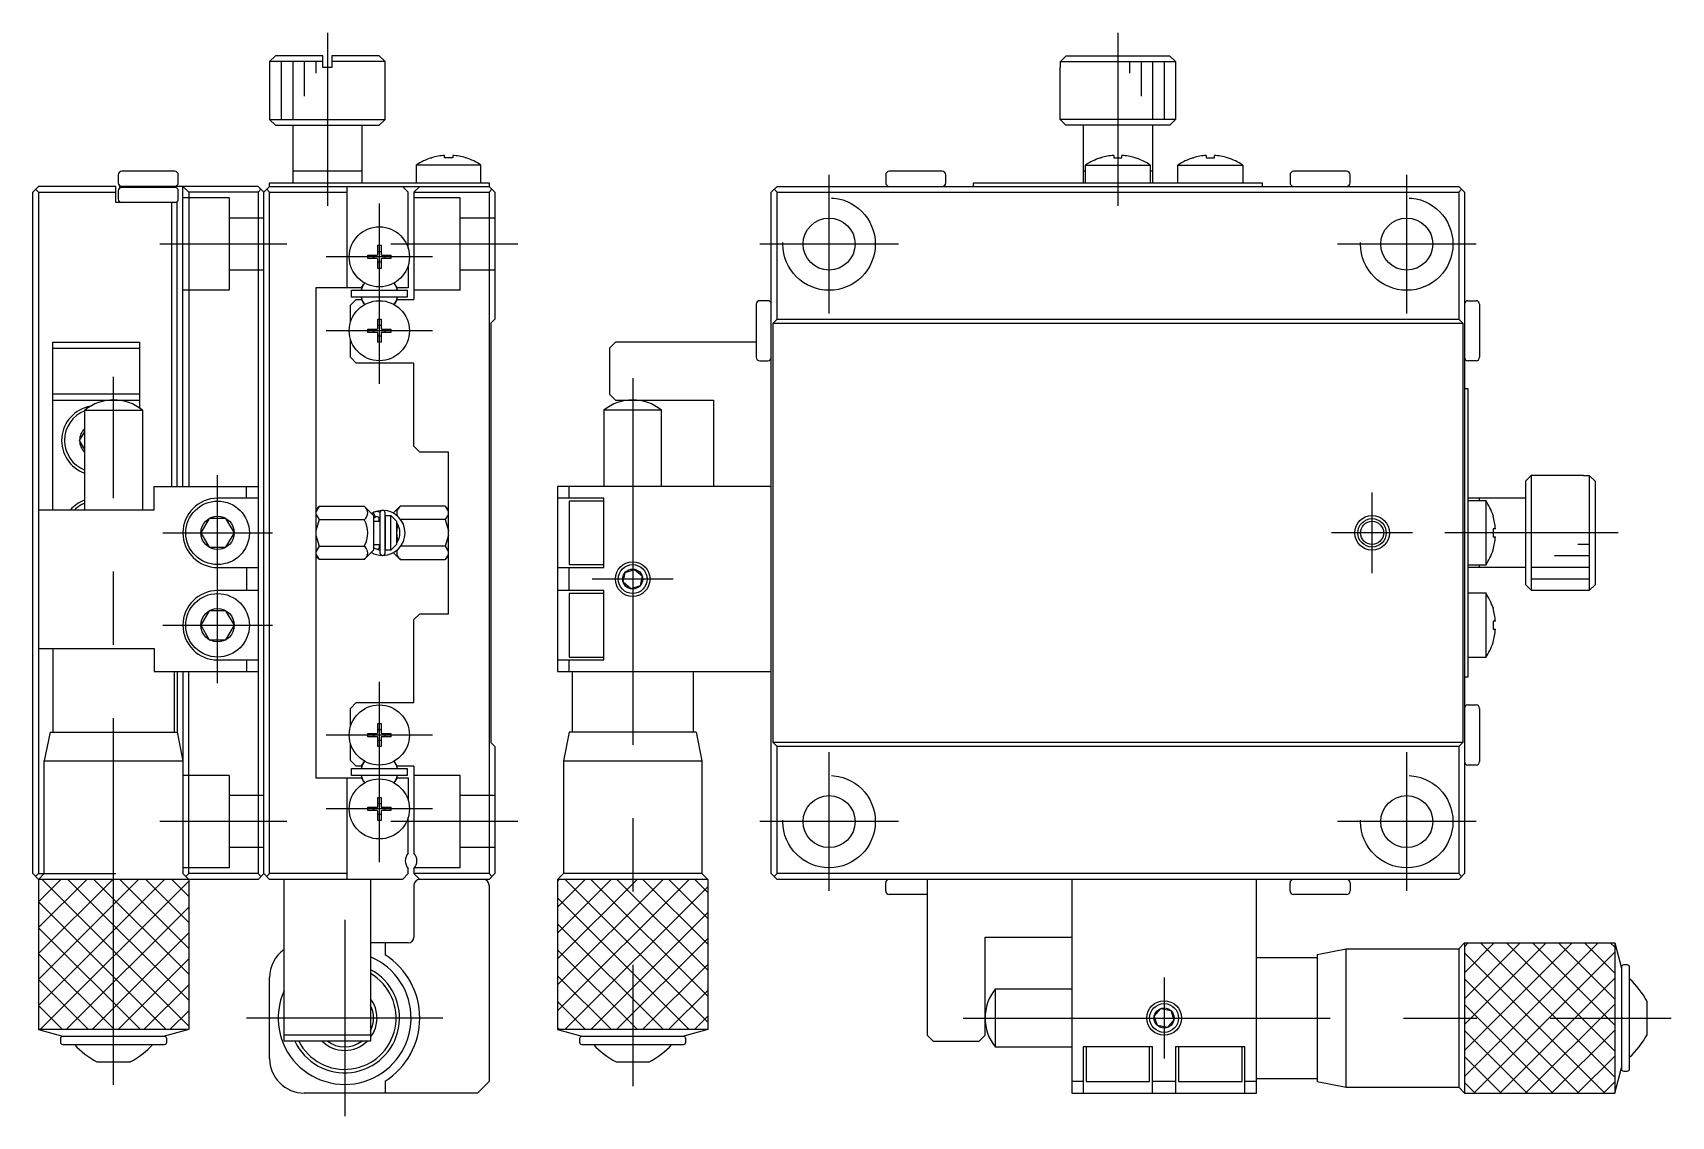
# Model space of a CAD drawing. Extents: x 1 to 306, y 0 to 204.
# Drawn here: x 164.5 to 306.4, y 62.5 to 156.3 of the extents above; entities that cross this region are included whole.
import ezdxf

# ---------------------------------------------------------------- set-up
doc = ezdxf.new("R2010")
doc.units = 0
doc.linetypes.add('CENTER', pattern=[50.8, 31.75, -6.35, 6.35, -6.35])
doc.linetypes.add('DASHED', pattern=[19.05, 12.7, -6.35])
doc.layers.get('0').update_dxf_attribs({"linetype": 'CONTINUOUS'})
doc.layers.add('CENTER', color=1, linetype='CENTER')

msp = doc.modelspace()

# ---------------------------------------------------------------- linework, layer by layer
at = {"color": 7, "linetype": 'CONTINUOUS'}
for p, q in [((185.54, 154.35), (185.04, 153.85)), ((189.64, 153.85), (185.04, 153.85)), ((185.04, 153.85), (185.04, 148.85)), ((189.64, 154.35), (185.54, 154.35)), ((189.64, 153.35), (189.64, 154.35)), ((190.44, 153.35), (189.64, 153.35)), ((194.54, 154.35), (190.44, 154.35)), ((190.44, 154.35), (190.44, 153.35)), ((195.04, 153.85), (190.44, 153.85)), ((195.04, 153.85), (194.54, 154.35)), ((195.04, 148.85), (195.04, 153.85)), ((253.47, 148.85), (253.47, 153.35)), ((253.47, 153.35), (253.49, 153.35)), ((253.49, 153.85), (253.99, 154.35)), ((253.49, 153.85), (263.46, 153.85)), ((253.49, 153.35), (253.49, 153.85)), ((253.99, 154.35), (262.95, 154.35)), ((262.95, 154.35), (263.46, 153.85)), ((263.46, 153.85), (263.46, 153.35)), ((263.46, 153.35), (263.47, 153.35)), ((263.47, 153.35), (263.47, 148.85)), ((185.04, 148.85), (195.04, 148.85)), ((185.04, 148.85), (185.54, 148.35)), ((185.54, 148.35), (194.54, 148.35)), ((187.04, 148.35), (187.04, 143.35)), ((193.04, 148.35), (193.04, 143.35)), ((194.54, 148.35), (195.04, 148.85)), ((263.47, 148.85), (253.47, 148.85)), ((253.97, 148.35), (253.47, 148.85)), ((262.97, 148.35), (253.97, 148.35)), ((255.47, 148.35), (255.47, 143.35)), ((261.47, 148.35), (261.47, 143.35)), ((263.47, 148.85), (262.97, 148.35)), ((203.34, 144.89), (197.74, 144.89)), ((197.74, 144.89), (197.74, 143.35)), ((199.04, 145.52), (199.08, 145.52)), ((200.19, 145.52), (200.19, 145.72)), ((200.89, 145.52), (200.19, 145.52)), ((200.89, 145.72), (200.89, 145.52)), ((202.04, 145.52), (202, 145.52)), ((203.34, 143.35), (203.34, 144.89)), ((255.67, 143.35), (255.67, 144.89)), ((255.67, 144.89), (261.27, 144.89)), ((256.97, 145.52), (257.01, 145.52)), ((258.12, 145.72), (258.12, 145.52)), ((258.12, 145.52), (258.82, 145.52)), ((258.82, 145.52), (258.82, 145.72)), ((259.97, 145.52), (259.93, 145.52)), ((261.27, 144.89), (261.27, 143.35)), ((263.67, 143.35), (263.67, 144.89)), ((263.67, 144.89), (269.27, 144.89)), ((264.97, 145.52), (265.01, 145.52)), ((266.12, 145.72), (266.12, 145.52)), ((266.12, 145.52), (266.82, 145.52)), ((266.82, 145.52), (266.82, 145.72)), ((267.97, 145.52), (267.93, 145.52)), ((269.27, 144.89), (269.27, 143.35)), ((171.94, 144.05), (171.94, 143.35)), ((176.84, 144.35), (172.24, 144.35)), ((177.14, 143.35), (177.14, 144.05)), ((185.04, 143.05), (185.04, 143.35)), ((185.04, 143.35), (204.04, 143.35)), ((193.04, 144.35), (187.04, 144.35)), ((204.04, 143.35), (204.04, 143.05)), ((238.37, 144.05), (238.37, 143.35)), ((243.27, 144.35), (238.67, 144.35)), ((243.57, 143.35), (243.57, 144.05)), ((245.97, 143.05), (245.97, 143.35)), ((245.97, 143.35), (270.97, 143.35)), ((255.67, 144.35), (255.47, 144.35)), ((261.47, 144.35), (261.27, 144.35)), ((270.97, 143.35), (270.97, 143.05)), ((273.37, 144.05), (273.37, 143.35)), ((278.27, 144.35), (273.67, 144.35)), ((278.57, 143.35), (278.57, 144.05)), ((165.04, 143.05), (164.54, 142.55)), ((164.54, 83.55), (164.54, 142.55)), ((165.04, 142.55), (164.79, 142.8)), ((171.74, 143.05), (165.04, 143.05)), ((165.04, 142.55), (171.74, 142.55)), ((165.04, 142.55), (165.04, 83.55)), ((171.74, 141.65), (171.74, 143.05)), ((171.94, 142.65), (171.94, 141.95)), ((184.04, 143.05), (172.04, 143.05)), ((172.04, 143.05), (172.04, 142.87)), ((176.84, 142.95), (172.24, 142.95)), ((172.54, 143.05), (172.54, 142.95)), ((172.99, 143.05), (172.99, 142.95)), ((173.12, 143.05), (173.12, 142.95)), ((174.54, 143.05), (174.54, 142.95)), ((175.96, 143.05), (175.96, 142.95)), ((176.09, 143.05), (176.09, 142.95)), ((177.14, 141.95), (177.14, 142.65)), ((177.54, 117.05), (177.54, 143.05)), ((178.04, 142.55), (177.54, 143.05)), ((184.04, 142.55), (178.04, 142.55)), ((178.04, 142.55), (178.04, 117.05)), ((184.54, 142.55), (184.04, 143.05)), ((184.04, 142.55), (184.29, 142.8)), ((184.04, 142.55), (184.04, 83.55)), ((184.54, 142.55), (185.04, 143.05)), ((184.54, 83.55), (184.54, 142.55)), ((185.04, 142.55), (184.79, 142.8)), ((185.04, 143.05), (204.04, 143.05)), ((185.04, 83.55), (185.04, 142.55)), ((185.04, 142.55), (191.74, 142.55)), ((191.74, 143.05), (191.74, 134.25)), ((196.54, 143.05), (197.04, 142.55)), ((197.04, 137.66), (197.04, 142.55)), ((197.54, 142.55), (198.04, 143.05)), ((197.54, 142.55), (197.54, 133.25)), ((197.54, 142.55), (204.04, 142.55)), ((204.04, 143.05), (204.54, 142.55)), ((204.04, 142.55), (204.29, 142.8)), ((204.04, 142.55), (204.04, 83.55)), ((204.54, 142.55), (204.54, 131.55)), ((228.47, 142.55), (228.97, 143.05)), ((228.47, 83.55), (228.47, 142.55)), ((228.97, 142.55), (228.72, 142.8)), ((228.97, 143.05), (287.97, 143.05)), ((228.97, 131.55), (228.97, 142.55)), ((228.97, 142.55), (287.97, 142.55)), ((287.97, 143.05), (288.47, 142.55)), ((287.97, 142.55), (288.22, 142.8)), ((287.97, 142.55), (287.97, 131.55)), ((288.47, 142.55), (288.47, 83.55)), ((177.04, 141.65), (171.74, 141.65)), ((172.04, 141.72), (172.04, 141.65)), ((176.54, 141.65), (176.54, 117.05)), ((177.04, 117.05), (177.04, 141.65)), ((194.4, 137.95), (194.69, 137.95)), ((194.4, 137.15), (194.4, 137.95)), ((194.69, 137.95), (194.69, 137.15)), ((193.54, 136.8), (193.54, 137.09)), ((193.54, 137.09), (194.34, 137.09)), ((194.34, 136.8), (193.54, 136.8)), ((194.07, 136.8), (194.07, 137.09)), ((194.4, 137.42), (194.69, 137.42)), ((194.4, 135.95), (194.4, 136.74)), ((194.69, 136.48), (194.4, 136.48)), ((194.69, 136.74), (194.69, 135.95)), ((194.75, 137.09), (195.54, 137.09)), ((195.54, 136.8), (194.75, 136.8)), ((195.01, 137.09), (195.01, 136.8)), ((195.54, 137.09), (195.54, 136.8)), ((197.04, 136.23), (197.04, 134.25)), ((194.69, 135.95), (194.4, 135.95)), ((192.99, 134.25), (189.04, 134.25)), ((189.04, 134.25), (189.04, 91.85)), ((192.14, 134.05), (196.94, 134.05)), ((192.14, 133.45), (192.14, 134.05)), ((196.94, 133.45), (192.14, 133.45)), ((192.99, 134.25), (193.16, 134.54)), ((196.09, 134.25), (195.92, 134.54)), ((197.04, 134.25), (196.09, 134.25)), ((196.94, 134.05), (196.94, 133.45)), ((192.04, 132.75), (192.54, 133.25)), ((192.04, 131.26), (192.04, 132.75)), ((192.54, 133.25), (192.99, 133.25)), ((192.99, 133.25), (193.12, 133.02)), ((196.09, 133.25), (195.96, 133.02)), ((196.09, 133.25), (197.54, 133.25)), ((227.17, 132.85), (227.17, 128.25)), ((228.17, 133.15), (227.47, 133.15)), ((288.77, 133.15), (289.47, 133.15)), ((289.77, 132.85), (289.77, 128.25)), ((193.54, 130.4), (193.54, 130.69)), ((193.54, 130.69), (194.34, 130.69)), ((194.07, 130.4), (194.07, 130.69)), ((194.4, 131.55), (194.69, 131.55)), ((194.4, 130.75), (194.4, 131.55)), ((194.4, 131.02), (194.69, 131.02)), ((194.69, 131.55), (194.69, 130.75)), ((194.75, 130.69), (195.54, 130.69)), ((195.01, 130.69), (195.01, 130.4)), ((195.54, 130.69), (195.54, 130.4)), ((204.54, 131.55), (204.19, 131.2)), ((204.19, 131.2), (204.19, 94.9)), ((228.62, 131.2), (228.97, 131.55)), ((228.62, 131.2), (288.32, 131.2)), ((228.62, 94.9), (228.62, 131.2)), ((228.97, 131.55), (287.97, 131.55)), ((287.97, 131.55), (288.32, 131.2)), ((288.32, 131.2), (288.32, 94.9)), ((166.29, 115.05), (166.29, 129.55)), ((166.29, 129.55), (173.79, 129.55)), ((173.79, 129.55), (173.79, 123.85)), ((192.04, 128.25), (192.04, 129.83)), ((194.34, 130.4), (193.54, 130.4)), ((194.4, 129.55), (194.4, 130.34)), ((194.69, 130.08), (194.4, 130.08)), ((194.69, 129.55), (194.4, 129.55)), ((194.69, 130.34), (194.69, 129.55)), ((195.54, 130.4), (194.75, 130.4)), ((214.97, 129.55), (214.47, 129.05)), ((227.17, 129.55), (214.97, 129.55)), ((166.29, 129.05), (173.79, 129.05)), ((192.54, 127.75), (192.04, 128.25)), ((197.54, 127.75), (192.54, 127.75)), ((197.54, 120.55), (197.54, 127.75)), ((214.47, 129.05), (214.47, 125.05)), ((227.47, 127.95), (228.17, 127.95)), ((289.47, 127.95), (288.77, 127.95)), ((173.79, 125.05), (166.29, 125.05)), ((214.47, 125.05), (214.97, 124.55)), ((288.47, 125.55), (288.77, 125.55)), ((288.77, 125.55), (288.77, 100.55)), ((166.29, 124.55), (173.79, 124.55)), ((169.04, 115.05), (169.04, 123.67)), ((169.04, 123.67), (174.04, 123.67)), ((174.04, 123.67), (174.04, 115.05)), ((218.97, 123.67), (213.97, 123.67)), ((213.97, 123.67), (213.97, 117.05)), ((214.97, 124.55), (223.47, 124.55)), ((218.97, 117.05), (218.97, 123.67)), ((223.47, 124.55), (223.47, 117.05)), ((168.6, 121.05), (169.04, 121.81)), ((169.04, 120.28), (168.6, 121.05)), ((198.04, 120.05), (197.54, 120.55)), ((200.54, 120.05), (198.04, 120.05)), ((200.54, 106.05), (200.54, 120.05)), ((293.77, 117.55), (294.27, 118.05)), ((294.27, 108.05), (294.27, 118.05)), ((294.27, 118.05), (298.77, 118.05)), ((298.77, 118.05), (298.77, 118.03)), ((298.77, 118.03), (299.27, 118.03)), ((299.27, 118.03), (299.27, 108.06)), ((299.27, 118.03), (299.77, 117.53)), ((175.04, 115.05), (175.04, 117.05)), ((175.04, 117.05), (184.04, 117.05)), ((183.04, 116.05), (183.04, 117.05)), ((228.47, 117.05), (209.97, 117.05)), ((209.97, 117.05), (209.97, 101.05)), ((210.97, 116.05), (210.97, 117.05)), ((293.77, 108.55), (293.77, 117.55)), ((299.77, 117.53), (299.77, 108.56)), ((165.04, 115.05), (175.04, 115.05)), ((184.04, 116.05), (180.54, 116.05)), ((189.04, 115.05), (189.34, 115.35)), ((189.34, 115.35), (189.04, 114.87)), ((189.34, 115.35), (193.23, 115.35)), ((193.23, 115.35), (194.04, 114.54)), ((194.21, 114.88), (194.17, 114.88)), ((194.24, 114.89), (194.21, 114.88)), ((194.28, 114.89), (194.24, 114.89)), ((194.78, 114.99), (194.27, 114.89)), ((194.31, 114.89), (194.28, 114.89)), ((194.35, 114.89), (194.31, 114.89)), ((194.38, 114.89), (194.35, 114.89)), ((194.42, 114.89), (194.38, 114.89)), ((194.45, 114.88), (194.42, 114.89)), ((194.49, 114.87), (194.45, 114.88)), ((196.35, 115.35), (195.75, 114.76)), ((200.24, 115.35), (196.35, 115.35)), ((200.54, 115.05), (200.24, 115.35)), ((200.24, 115.35), (200.54, 114.87)), ((213.97, 116.05), (209.97, 116.05)), ((213.97, 115.8), (210.97, 115.8)), ((210.97, 115.8), (210.97, 110.3)), ((213.97, 110.05), (213.97, 116.05)), ((293.77, 116.05), (288.77, 116.05)), ((288.77, 115.85), (290.31, 115.85)), ((289.77, 115.85), (289.77, 116.05)), ((290.31, 115.85), (290.31, 110.25)), ((179.82, 114.3), (179.1, 113.05)), ((181.26, 114.3), (179.82, 114.3)), ((181.99, 113.05), (181.26, 114.3)), ((189.04, 114.68), (189.34, 114.2)), ((189.34, 114.2), (189.04, 113.24)), ((189.34, 114.2), (193.23, 114.2)), ((193.85, 114.74), (194.04, 114.83)), ((194.04, 114.83), (194.03, 114.83)), ((194.03, 114.83), (194.03, 114.83)), ((194.03, 114.83), (194.03, 114.82)), ((194.03, 114.82), (194.03, 114.81)), ((194.03, 114.81), (194.03, 114.81)), ((194.03, 114.81), (194.03, 114.8)), ((194.03, 114.8), (194.04, 114.79)), ((194.07, 114.85), (194.04, 114.83)), ((194.04, 114.83), (194.04, 114.83)), ((194.04, 114.79), (194.04, 114.77)), ((194.04, 114.77), (194.04, 114.76)), ((194.04, 114.76), (194.05, 114.75)), ((194.04, 114.54), (194.04, 111.55)), ((194.04, 114.33), (194.21, 114.42)), ((194.04, 114.05), (194.59, 114.05)), ((194.05, 114.75), (194.05, 114.73)), ((194.05, 114.73), (194.06, 114.7)), ((194.06, 114.7), (194.08, 114.67)), ((194.14, 114.87), (194.07, 114.85)), ((194.08, 114.67), (194.09, 114.63)), ((194.09, 114.63), (194.11, 114.59)), ((194.11, 114.59), (194.12, 114.56)), ((194.12, 114.56), (194.14, 114.53)), ((194.17, 114.88), (194.14, 114.87)), ((194.14, 114.53), (194.15, 114.5)), ((194.15, 114.5), (194.16, 114.48)), ((194.16, 114.48), (194.17, 114.48)), ((194.17, 114.48), (194.17, 114.47)), ((194.17, 114.47), (194.18, 114.46)), ((194.18, 114.46), (194.18, 114.45)), ((194.18, 114.45), (194.19, 114.44)), ((194.19, 114.44), (194.2, 114.43)), ((194.2, 114.43), (194.2, 114.43)), ((194.2, 114.43), (194.21, 114.42)), ((194.21, 114.42), (194.21, 114.42)), ((194.21, 114.42), (194.21, 114.42)), ((194.52, 114.86), (194.49, 114.87)), ((194.56, 114.85), (194.52, 114.86)), ((194.54, 114.05), (194.54, 114.33)), ((194.59, 114.84), (194.56, 114.85)), ((194.6, 114.84), (194.59, 114.84)), ((194.59, 114.77), (194.59, 111.32)), ((195.04, 111.32), (195.04, 114.77)), ((195.04, 114.55), (195.54, 114.55)), ((195.04, 114.55), (195.04, 111.55)), ((195.54, 114.55), (196.04, 114.05)), ((195.54, 111.55), (195.54, 114.55)), ((196.04, 114.05), (196.04, 112.05)), ((200.24, 114.2), (196.39, 114.2)), ((200.54, 114.68), (200.24, 114.2)), ((200.24, 114.2), (200.54, 113.24)), ((290.94, 114.55), (290.94, 114.5)), ((179.1, 113.05), (179.82, 111.8)), ((181.26, 111.8), (181.99, 113.05)), ((189.04, 112.85), (189.34, 111.89)), ((194.04, 112.05), (194.59, 112.05)), ((194.54, 112.05), (194.54, 111.76)), ((196.04, 112.05), (195.54, 111.55)), ((200.54, 112.85), (200.24, 111.89)), ((291.15, 113.4), (290.94, 113.4)), ((290.94, 113.4), (290.94, 112.7)), ((290.94, 112.7), (291.15, 112.7)), ((179.82, 111.8), (181.26, 111.8)), ((189.34, 111.89), (189.04, 111.41)), ((189.04, 111.22), (189.34, 110.74)), ((189.34, 110.74), (189.04, 111.04)), ((189.34, 111.89), (193.23, 111.89)), ((193.23, 110.74), (189.34, 110.74)), ((194.04, 111.55), (193.23, 110.74)), ((194.04, 111.76), (194.59, 111.56)), ((195.54, 111.55), (195.04, 111.55)), ((195.75, 111.34), (196.35, 110.74)), ((196.35, 110.74), (200.24, 110.74)), ((200.24, 111.89), (196.39, 111.89)), ((200.24, 111.89), (200.54, 111.41)), ((200.54, 111.22), (200.24, 110.74)), ((200.24, 110.74), (200.54, 111.04)), ((290.94, 111.55), (290.94, 111.59)), ((180.54, 110.05), (184.04, 110.05)), ((183.04, 110.05), (183.04, 108.05)), ((209.97, 110.05), (213.97, 110.05)), ((210.97, 110.3), (213.97, 110.3)), ((210.97, 108.05), (210.97, 110.05)), ((215.65, 108.77), (215.82, 109.62)), ((215.82, 109.62), (216.64, 109.89)), ((216.64, 109.89), (217.29, 109.32)), ((217.29, 109.32), (217.12, 108.47)), ((290.31, 110.25), (288.77, 110.25)), ((293.77, 110.05), (288.77, 110.05)), ((289.77, 110.05), (289.77, 110.25)), ((184.04, 108.05), (180.54, 108.05)), ((213.97, 108.05), (209.97, 108.05)), ((213.97, 107.8), (210.97, 107.8)), ((210.97, 107.8), (210.97, 102.3)), ((213.97, 102.05), (213.97, 108.05)), ((216.3, 108.2), (215.65, 108.77)), ((217.12, 108.47), (216.3, 108.2)), ((288.77, 107.85), (290.31, 107.85)), ((290.31, 107.85), (290.31, 102.25)), ((294.27, 108.05), (293.77, 108.55)), ((298.77, 108.05), (294.27, 108.05)), ((299.27, 108.06), (298.77, 108.06)), ((298.77, 108.06), (298.77, 108.05)), ((299.77, 108.56), (299.27, 108.06)), ((290.94, 106.55), (290.94, 106.5)), ((179.82, 106.3), (179.1, 105.05)), ((179.1, 105.05), (179.82, 103.8)), ((181.26, 106.3), (179.82, 106.3)), ((181.99, 105.05), (181.26, 106.3)), ((181.26, 103.8), (181.99, 105.05)), ((197.54, 105.55), (198.04, 106.05)), ((197.54, 98.35), (197.54, 105.55)), ((198.04, 106.05), (200.54, 106.05)), ((291.15, 105.4), (290.94, 105.4)), ((290.94, 105.4), (290.94, 104.7)), ((179.82, 103.8), (181.26, 103.8)), ((290.94, 104.7), (291.15, 104.7)), ((290.94, 103.55), (290.94, 103.59)), ((165.04, 103.05), (175.04, 103.05)), ((166.29, 103.05), (166.29, 95.8)), ((175.04, 103.05), (175.04, 101.05)), ((210.97, 102.3), (213.97, 102.3)), ((290.31, 102.25), (288.77, 102.25)), ((175.04, 101.05), (184.04, 101.05)), ((176.79, 101.05), (176.79, 95.8)), ((177.04, 101.05), (177.04, 95.8)), ((177.54, 101.05), (177.54, 83.55)), ((178.04, 83.55), (178.04, 101.05)), ((180.54, 102.05), (184.04, 102.05)), ((183.04, 102.05), (183.04, 101.05)), ((209.97, 102.05), (213.97, 102.05)), ((209.97, 101.05), (228.47, 101.05)), ((210.97, 101.05), (210.97, 102.05)), ((211.22, 101.05), (211.22, 95.8)), ((221.72, 101.05), (221.72, 95.8)), ((288.77, 100.55), (288.47, 100.55)), ((192.04, 97.85), (192.54, 98.35)), ((192.54, 98.35), (197.54, 98.35)), ((288.77, 98.15), (289.47, 98.15)), ((288.77, 98.15), (289.47, 98.15)), ((192.04, 96.26), (192.04, 97.85)), ((194.4, 96.55), (194.69, 96.55)), ((194.4, 95.75), (194.4, 96.55)), ((194.69, 96.55), (194.69, 95.75)), ((289.77, 97.85), (289.77, 93.25)), ((289.77, 97.85), (289.77, 93.25)), ((166.04, 95.8), (165.54, 93.3)), ((166.04, 95.8), (177.04, 95.8)), ((177.04, 95.8), (177.54, 93.3)), ((193.54, 95.4), (193.54, 95.69)), ((193.54, 95.69), (194.34, 95.69)), ((194.34, 95.4), (193.54, 95.4)), ((194.07, 95.4), (194.07, 95.69)), ((194.4, 96.02), (194.69, 96.02)), ((194.4, 94.55), (194.4, 95.34)), ((194.69, 95.08), (194.4, 95.08)), ((194.69, 95.34), (194.69, 94.55)), ((194.75, 95.69), (195.54, 95.69)), ((195.54, 95.4), (194.75, 95.4)), ((195.01, 95.69), (195.01, 95.4)), ((195.54, 95.69), (195.54, 95.4)), ((210.97, 95.8), (210.47, 93.3)), ((221.97, 95.8), (210.97, 95.8)), ((221.97, 95.8), (222.47, 93.3)), ((192.04, 93.35), (192.04, 94.83)), ((194.69, 94.55), (194.4, 94.55)), ((204.19, 94.9), (204.54, 94.55)), ((204.54, 94.55), (204.54, 83.55)), ((288.32, 94.9), (228.62, 94.9)), ((228.97, 94.55), (228.62, 94.9)), ((287.97, 94.55), (228.97, 94.55)), ((228.97, 83.55), (228.97, 94.55)), ((288.32, 94.9), (287.97, 94.55)), ((287.97, 94.55), (287.97, 83.55)), ((165.54, 83.55), (165.54, 93.3)), ((165.54, 93.3), (177.54, 93.3)), ((192.54, 92.85), (192.04, 93.35)), ((192.14, 92.65), (196.94, 92.65)), ((192.14, 92.05), (192.14, 92.65)), ((192.99, 92.85), (192.54, 92.85)), ((192.99, 92.85), (193.16, 93.14)), ((196.09, 92.85), (195.92, 93.14)), ((197.54, 92.85), (196.09, 92.85)), ((196.94, 92.65), (196.94, 92.05)), ((197.54, 92.85), (197.54, 85.31)), ((210.47, 93.3), (210.47, 83.55)), ((210.47, 93.3), (222.47, 93.3)), ((222.47, 93.3), (222.47, 83.55)), ((289.47, 92.95), (288.77, 92.95)), ((289.47, 92.95), (288.77, 92.95)), ((189.04, 91.85), (192.99, 91.85)), ((191.74, 91.85), (191.74, 83.05)), ((196.94, 92.05), (192.14, 92.05)), ((192.99, 91.85), (193.12, 91.62)), ((196.09, 91.85), (195.96, 91.62)), ((196.09, 91.85), (197.04, 91.85)), ((197.04, 91.85), (197.04, 89.86)), ((194.4, 90.15), (194.69, 90.15)), ((194.4, 89.35), (194.4, 90.15)), ((194.4, 89.62), (194.69, 89.62)), ((194.69, 90.15), (194.69, 89.35)), ((193.54, 89), (193.54, 89.29)), ((193.54, 89.29), (194.34, 89.29)), ((194.34, 89), (193.54, 89)), ((194.07, 89), (194.07, 89.29)), ((194.4, 88.15), (194.4, 88.94)), ((194.69, 88.68), (194.4, 88.68)), ((194.69, 88.15), (194.4, 88.15)), ((194.69, 88.94), (194.69, 88.15)), ((194.75, 89.29), (195.54, 89.29)), ((195.54, 89), (194.75, 89)), ((195.01, 89.29), (195.01, 89)), ((195.54, 89.29), (195.54, 89)), ((197.04, 85.31), (197.04, 88.43)), ((197.04, 83.55), (197.04, 83.98)), ((197.54, 83.98), (197.54, 83.55)), ((165.04, 83.05), (164.54, 83.55)), ((165.04, 83.55), (164.79, 83.3)), ((165.04, 83.55), (171.74, 83.55)), ((165.54, 83.55), (165.04, 83.05)), ((184.04, 83.05), (165.04, 83.05)), ((165.04, 83.05), (165.04, 70.05)), ((178.04, 83.05), (165.04, 83.05)), ((177.54, 83.55), (178.04, 83.05)), ((178.04, 83.55), (177.79, 83.3)), ((184.04, 83.55), (178.04, 83.55)), ((178.04, 83.05), (178.04, 70.05)), ((184.54, 83.55), (184.04, 83.05)), ((184.04, 83.55), (184.29, 83.3)), ((185.04, 83.05), (184.54, 83.55)), ((185.04, 83.55), (184.79, 83.3)), ((191.74, 83.55), (185.04, 83.55)), ((196.54, 83.05), (185.04, 83.05)), ((186.29, 69.05), (186.29, 83.05)), ((193.79, 83.05), (193.79, 69.05)), ((197.04, 83.55), (196.54, 83.05)), ((198.04, 83.05), (197.54, 83.55)), ((204.04, 83.55), (197.54, 83.55)), ((197.54, 82.55), (197.54, 78.05)), ((204.04, 83.05), (198.04, 83.05)), ((204.54, 83.55), (204.04, 83.05)), ((204.04, 83.55), (204.29, 83.3)), ((204.04, 82.55), (204.04, 65.55)), ((210.47, 83.55), (209.97, 83.05)), ((209.97, 83.05), (209.97, 70.05)), ((222.97, 83.05), (209.97, 83.05)), ((222.47, 83.55), (210.47, 83.55)), ((222.47, 83.55), (222.97, 83.05)), ((222.97, 83.05), (222.97, 70.05)), ((228.97, 83.05), (228.47, 83.55)), ((228.97, 83.55), (228.72, 83.3)), ((287.97, 83.55), (228.97, 83.55)), ((287.97, 83.05), (228.97, 83.05)), ((238.37, 82.05), (238.37, 82.75)), ((241.97, 83.05), (241.97, 69.55)), ((254.47, 83.05), (254.47, 64.55)), ((270.47, 64.55), (270.47, 83.05)), ((273.37, 82.05), (273.37, 82.75)), ((278.57, 82.75), (278.57, 82.05)), ((287.97, 83.55), (288.22, 83.3)), ((288.47, 83.55), (287.97, 83.05)), ((241.97, 81.75), (238.67, 81.75)), ((278.27, 81.75), (273.67, 81.75)), ((246.97, 69.55), (246.97, 78.05)), ((246.97, 78.05), (254.47, 78.05)), ((197.04, 77.55), (193.79, 77.55)), ((195.04, 77.55), (195.04, 76.52)), ((275.72, 76.55), (278.22, 77.05)), ((278.22, 77.05), (287.97, 77.05)), ((278.22, 65.05), (278.22, 77.05)), ((287.97, 77.05), (288.47, 77.55)), ((287.97, 77.05), (287.97, 65.05)), ((288.47, 77.55), (301.47, 77.55)), ((288.47, 77.55), (288.47, 64.55)), ((301.47, 77.55), (302.06, 75.35)), ((301.47, 77.55), (301.47, 64.55)), ((270.47, 76.3), (275.72, 76.3)), ((275.72, 76.55), (275.72, 65.55)), ((302.06, 75.45), (302.06, 66.65)), ((302.56, 75.65), (302.26, 75.65)), ((302.76, 66.65), (302.76, 75.45)), ((185.04, 67.55), (185.04, 74.55)), ((247.85, 73.55), (247.85, 68.55)), ((254.47, 73.55), (247.85, 73.55)), ((304.27, 69.6), (304.27, 72.49)), ((261.62, 71.22), (262.19, 71.87)), ((261.9, 70.4), (261.62, 71.22)), ((262.19, 71.87), (263.04, 71.7)), ((263.04, 71.7), (263.32, 70.88)), ((165.04, 70.05), (167.24, 69.46)), ((178.04, 70.05), (165.04, 70.05)), ((178.04, 70.05), (175.84, 69.46)), ((193.79, 69.55), (186.29, 69.55)), ((209.97, 70.05), (212.17, 69.46)), ((222.97, 70.05), (209.97, 70.05)), ((222.97, 70.05), (220.77, 69.46)), ((241.97, 69.55), (242.47, 69.05)), ((246.47, 69.05), (246.97, 69.55)), ((262.75, 70.22), (261.9, 70.4)), ((263.32, 70.88), (262.75, 70.22)), ((166.94, 69.26), (166.94, 68.96)), ((175.94, 69.46), (167.14, 69.46)), ((167.14, 68.76), (175.94, 68.76)), ((176.14, 68.96), (176.14, 69.26)), ((193.79, 69.05), (186.29, 69.05)), ((211.87, 69.26), (211.87, 68.96)), ((220.87, 69.46), (212.07, 69.46)), ((212.07, 68.76), (220.87, 68.76)), ((221.07, 68.96), (221.07, 69.26)), ((242.47, 69.05), (246.47, 69.05)), ((247.85, 68.55), (254.47, 68.55)), ((261.47, 68.55), (255.47, 68.55)), ((255.47, 68.55), (255.47, 64.55)), ((255.72, 68.55), (255.72, 65.55)), ((261.22, 65.55), (261.22, 68.55)), ((261.47, 64.55), (261.47, 68.55)), ((269.47, 68.55), (263.47, 68.55)), ((263.47, 68.55), (263.47, 64.55)), ((263.72, 68.55), (263.72, 65.55)), ((269.22, 65.55), (269.22, 68.55)), ((269.47, 64.55), (269.47, 68.55)), ((170.1, 67.25), (172.99, 67.25)), ((215.03, 67.25), (217.92, 67.25)), ((301.47, 64.55), (302.06, 66.75)), ((195.04, 65.57), (195.04, 64.55)), ((204.04, 65.55), (203.04, 64.55)), ((255.47, 65.55), (254.47, 65.55)), ((255.72, 65.55), (261.22, 65.55)), ((263.47, 65.55), (261.47, 65.55)), ((263.72, 65.55), (269.22, 65.55)), ((270.47, 65.55), (269.47, 65.55)), ((270.47, 65.8), (275.72, 65.8)), ((275.72, 65.55), (278.22, 65.05)), ((302.26, 66.45), (302.56, 66.45)), ((203.04, 64.55), (188.04, 64.55)), ((254.47, 64.55), (270.47, 64.55)), ((278.22, 65.05), (287.97, 65.05)), ((287.97, 65.05), (288.47, 64.55)), ((288.47, 64.55), (301.47, 64.55))]:
    msp.add_line(p, q, dxfattribs=at)
at = {"color": 3, "linetype": 'CONTINUOUS'}
for p, q in [((186.04, 153.85), (186.04, 148.85)), ((187.04, 153.85), (187.04, 148.85)), ((188.04, 153.85), (188.04, 150.85)), ((189.04, 153.85), (189.04, 152.85)), ((259.47, 153.85), (259.47, 152.85)), ((260.47, 153.85), (260.47, 150.85)), ((261.47, 153.85), (261.47, 148.85)), ((262.47, 153.85), (262.47, 148.85)), ((299.27, 112.05), (298.27, 112.05)), ((299.27, 111.05), (296.27, 111.05)), ((299.27, 110.05), (294.27, 110.05)), ((299.27, 109.05), (294.27, 109.05)), ((165.04, 81.12), (166.97, 83.05)), ((165.04, 78.88), (169.21, 83.05)), ((165.04, 76.63), (171.46, 83.05)), ((165.04, 74.39), (173.7, 83.05)), ((165.04, 72.14), (175.95, 83.05)), ((165.19, 70.05), (178.04, 82.9)), ((178.04, 70.35), (165.35, 83.05)), ((178.04, 72.59), (167.59, 83.05)), ((178.04, 74.84), (169.84, 83.05)), ((178.04, 77.08), (172.08, 83.05)), ((178.04, 79.33), (174.33, 83.05)), ((178.04, 81.58), (176.57, 83.05)), ((221.35, 83.05), (209.97, 71.67)), ((219.11, 83.05), (209.97, 73.91)), ((216.86, 83.05), (209.97, 76.16)), ((214.62, 83.05), (209.97, 78.4)), ((212.37, 83.05), (209.97, 80.65)), ((210.12, 83.05), (209.97, 82.89)), ((222.97, 82.42), (210.59, 70.05)), ((222.97, 70.69), (210.62, 83.05)), ((222.97, 72.94), (212.86, 83.05)), ((222.97, 75.18), (215.11, 83.05)), ((222.97, 77.43), (217.35, 83.05)), ((222.97, 79.67), (219.6, 83.05)), ((222.97, 81.92), (221.84, 83.05)), ((176.1, 70.05), (165.04, 81.1)), ((221.37, 70.05), (209.97, 81.45)), ((167.44, 70.05), (178.04, 80.65)), ((222.97, 80.18), (212.84, 70.05)), ((173.86, 70.05), (165.04, 78.86)), ((169.68, 70.05), (178.04, 78.41)), ((219.13, 70.05), (209.97, 79.2)), ((171.61, 70.05), (165.04, 76.61)), ((216.88, 70.05), (209.97, 76.96)), ((222.97, 77.93), (215.08, 70.05)), ((288.47, 77.21), (288.8, 77.55)), ((288.47, 74.97), (291.05, 77.55)), ((288.47, 72.72), (293.29, 77.55)), ((288.47, 70.48), (295.54, 77.55)), ((288.47, 68.23), (297.78, 77.55)), ((288.47, 65.99), (300.03, 77.55)), ((300.62, 64.55), (288.47, 76.7)), ((289.27, 64.55), (301.47, 76.74)), ((301.47, 65.94), (289.87, 77.55)), ((301.47, 68.19), (292.11, 77.55)), ((301.47, 70.43), (294.36, 77.55)), ((301.47, 72.68), (296.6, 77.55)), ((301.47, 74.92), (298.85, 77.55)), ((301.47, 77.17), (301.09, 77.55)), ((171.93, 70.05), (178.04, 76.16)), ((222.97, 75.69), (217.33, 70.05)), ((169.37, 70.05), (165.04, 74.37)), ((174.17, 70.05), (178.04, 73.92)), ((214.64, 70.05), (209.97, 74.71)), ((298.38, 64.55), (288.47, 74.45)), ((291.52, 64.55), (301.47, 74.5)), ((212.39, 70.05), (209.97, 72.47)), ((222.97, 73.44), (219.58, 70.05)), ((167.12, 70.05), (165.04, 72.12)), ((176.42, 70.05), (178.04, 71.67)), ((222.97, 71.2), (221.82, 70.05)), ((296.13, 64.55), (288.47, 72.21)), ((293.76, 64.55), (301.47, 72.25)), ((210.15, 70.05), (209.97, 70.22)), ((293.89, 64.55), (288.47, 69.96)), ((296.01, 64.55), (301.47, 70.01)), ((291.64, 64.55), (288.47, 67.72)), ((298.25, 64.55), (301.47, 67.76)), ((289.4, 64.55), (288.47, 65.47)), ((300.5, 64.55), (301.47, 65.52))]:
    msp.add_line(p, q, dxfattribs=at)
at = {"color": 3, "linetype": 'DASHED'}
for p, q in [((181.54, 142.05), (177.54, 142.05)), ((181.54, 142.05), (181.54, 134.05)), ((201.54, 142.05), (197.54, 142.05)), ((201.54, 134.05), (201.54, 142.05)), ((184.54, 140.3), (181.54, 140.3)), ((204.54, 140.3), (201.54, 140.3)), ((184.54, 135.8), (181.54, 135.8)), ((204.54, 135.8), (201.54, 135.8)), ((181.54, 134.05), (177.54, 134.05)), ((201.54, 134.05), (197.54, 134.05)), ((181.54, 92.05), (177.54, 92.05)), ((181.54, 92.05), (181.54, 84.05)), ((201.54, 92.05), (197.54, 92.05)), ((201.54, 84.05), (201.54, 92.05)), ((184.54, 90.3), (181.54, 90.3)), ((204.54, 90.3), (201.54, 90.3)), ((184.54, 85.8), (181.54, 85.8)), ((204.54, 85.8), (201.54, 85.8)), ((181.54, 84.05), (177.54, 84.05)), ((201.54, 84.05), (197.59, 84.05))]:
    msp.add_line(p, q, dxfattribs=at)
for centre in [(233.47, 138.05), (283.47, 138.05), (233.47, 88.05), (283.47, 88.05)]:
    msp.add_circle(centre, 4, dxfattribs=at)
at = {"color": 7, "linetype": 'CONTINUOUS'}
for centre, radius in [((194.54, 136.95), 2.6), ((233.47, 138.05), 2.25), ((283.47, 138.05), 2.25), ((194.54, 130.55), 2.6), ((180.54, 113.05), 2.75), ((180.54, 113.05), 1.44), ((280.47, 113.05), 1.23), ((280.47, 113.05), 1), ((216.47, 109.05), 1.5), ((216.47, 109.05), 1.25), ((216.47, 109.05), 0.866), ((180.54, 105.05), 2.75), ((180.54, 105.05), 1.44), ((194.54, 95.55), 2.6), ((194.54, 89.15), 2.6), ((233.47, 88.05), 2.25), ((283.47, 88.05), 2.25), ((262.47, 71.05), 1.5), ((262.47, 71.05), 1.25), ((262.47, 71.05), 0.866)]:
    msp.add_circle(centre, radius, dxfattribs=at)
at = {"color": 3, "linetype": 'CONTINUOUS'}
msp.add_circle((280.47, 113.05), 1.5, dxfattribs=at)
at = {"color": 7, "linetype": 'CONTINUOUS'}
for centre, radius, start, end in [((200.54, 140.75), 5, 107.4576, 124.0558), ((200.54, 140.75), 4.99, 94.0239, 107.0039), ((200.54, 140.75), 4.99, 72.9961, 85.9761), ((200.54, 140.75), 5, 55.9442, 72.5424), ((258.47, 140.75), 5, 107.4576, 124.0558), ((258.47, 140.75), 4.99, 94.0239, 107.0039), ((258.47, 140.75), 4.99, 72.9961, 85.9761), ((258.47, 140.75), 5, 55.9442, 72.5424), ((266.47, 140.75), 5, 107.4576, 124.0558), ((266.47, 140.75), 4.99, 94.0239, 107.0039), ((266.47, 140.75), 4.99, 72.9961, 85.9761), ((266.47, 140.75), 5, 55.9442, 72.5424), ((172.24, 144.05), 0.3, 90, 180), ((172.24, 143.35), 0.3, 180, 270), ((176.84, 144.05), 0.3, 360, 90), ((176.84, 143.35), 0.3, 270, 360), ((238.67, 144.05), 0.3, 90, 180), ((238.67, 143.35), 0.3, 180, 270), ((243.27, 144.05), 0.3, 360, 90), ((243.27, 143.35), 0.3, 270, 0), ((273.67, 144.05), 0.3, 90, 180), ((273.67, 143.35), 0.3, 180, 270), ((278.27, 144.05), 0.3, 0, 90), ((278.27, 143.35), 0.3, 270, 360), ((172.24, 142.65), 0.3, 90, 180), ((172.24, 141.95), 0.3, 180, 270), ((176.84, 142.65), 0.3, 360, 90), ((176.84, 141.95), 0.3, 270, 0), ((194.34, 137.15), 0.06, 270, 0), ((194.34, 136.74), 0.06, 360, 90), ((194.75, 137.15), 0.06, 180, 270), ((194.75, 136.74), 0.06, 90, 180), ((194.54, 133.75), 1.59, 143.8027, 169.1069), ((194.54, 133.75), 1.59, 190.8931, 216.1973), ((194.66, 133.63), 1.75, 142.9941, 148.6215), ((194.54, 133.75), 1.59, 10.8931, 36.1973), ((194.43, 133.63), 1.75, 31.3785, 37.0059), ((194.54, 133.75), 1.59, 323.8027, 349.1069), ((194.66, 133.86), 1.75, 208.6217, 217.006), ((194.43, 133.86), 1.75, 322.994, 331.3783), ((227.47, 132.85), 0.3, 90, 180), ((228.17, 132.85), 0.3, 0, 90), ((288.77, 132.85), 0.3, 90, 180), ((289.47, 132.85), 0.3, 360, 90), ((194.34, 130.75), 0.06, 270, 0), ((194.75, 130.75), 0.06, 180, 270), ((194.34, 130.34), 0.06, 360, 90), ((194.75, 130.34), 0.06, 90, 180), ((227.47, 128.25), 0.3, 180, 270), ((228.17, 128.25), 0.3, 270, 0), ((288.77, 128.25), 0.3, 180, 270), ((289.47, 128.25), 0.3, 270, 0), ((170.04, 121.05), 3, 99.8815, 250.5288), ((170.04, 121.05), 2.75, 111.3237, 248.6763), ((171.54, 120.55), 4, 51.3178, 128.6822), ((216.47, 120.55), 4, 51.3178, 128.6822), ((170.04, 121.05), 1.44, 133.8538, 226.1462), ((170.04, 113.05), 3, 109.4712, 138.1897), ((170.04, 113.05), 2.75, 111.3237, 133.3417), ((180.54, 113.05), 3, 90, 270), ((192.21, 114.31), 1.46, 30.8801, 44.6127), ((192.99, 114.78), 0.554, 329.0926, 31.283), ((194.82, 114.77), 0.225, 0, 180), ((194.82, 113.05), 1.95, 270.7771, 89.2567), ((196.6, 114.78), 0.554, 148.717, 210.9074), ((197.38, 114.31), 1.46, 135.3873, 149.1199), ((286.17, 113.05), 5, 17.4576, 34.0558), ((192.26, 115.2), 1.4, 314.1651, 329.4703), ((191.23, 113.05), 2.31, 330.0163, 29.9837), ((194.32, 114.17), 0.271, 359.2271, 113.1859), ((194.82, 113.05), 1.5, 324.7293, 35.2707), ((198.35, 113.05), 2.31, 162.5763, 197.4358), ((286.17, 113.05), 4.99, 4.0239, 17.0039), ((286.17, 113.05), 4.99, 342.9961, 355.9761), ((192.26, 110.89), 1.4, 30.5297, 45.8349), ((192.21, 111.78), 1.46, 314.6127, 314.6139), ((192.21, 111.78), 1.46, 315.3861, 329.1199), ((192.99, 111.31), 0.554, 328.717, 30.9074), ((194.82, 113.05), 1.95, 240.2431, 269.2186), ((194.32, 111.92), 0.274, 275.3497, 0.3701), ((194.82, 111.32), 0.225, 180, 0), ((196.6, 111.31), 0.554, 149.0616, 211.283), ((197.38, 111.78), 1.46, 210.8801, 224.6114), ((286.17, 113.05), 5, 325.9442, 342.5424), ((180.54, 105.05), 3, 90, 270), ((286.17, 105.05), 5, 17.4576, 34.0558), ((286.17, 105.05), 4.99, 4.0239, 17.0039), ((286.17, 105.05), 5, 325.9442, 342.5424), ((286.17, 105.05), 4.99, 342.9961, 355.9761), ((288.77, 97.85), 0.3, 90, 180), ((288.77, 97.85), 0.3, 90, 180), ((289.47, 97.85), 0.3, 360, 90), ((289.47, 97.85), 0.3, 360, 90), ((194.34, 95.75), 0.06, 270, 0), ((194.34, 95.34), 0.06, 360, 90), ((194.75, 95.75), 0.06, 180, 270), ((194.75, 95.34), 0.06, 90, 180), ((194.54, 92.35), 1.59, 143.8027, 169.1069), ((194.66, 92.23), 1.75, 142.9941, 148.6215), ((194.54, 92.35), 1.59, 10.8931, 36.1973), ((194.43, 92.23), 1.75, 31.3785, 37.0059), ((288.77, 93.25), 0.3, 180, 270), ((288.77, 93.25), 0.3, 180, 270), ((289.47, 93.25), 0.3, 270, 0), ((289.47, 93.25), 0.3, 270, 0), ((194.54, 92.35), 1.59, 190.8931, 216.1973), ((194.66, 92.46), 1.75, 208.6217, 217.006), ((194.54, 92.35), 1.59, 323.8027, 349.1069), ((194.43, 92.46), 1.75, 322.994, 331.3783), ((194.34, 89.35), 0.06, 270, 0), ((194.75, 89.35), 0.06, 180, 270), ((194.34, 88.94), 0.06, 360, 90), ((194.75, 88.94), 0.06, 90, 180), ((197.79, 84.65), 1, 138.5904, 221.4096), ((196.79, 84.65), 1, 318.5904, 41.4096), ((198.04, 82.55), 0.5, 90, 180), ((203.54, 82.55), 0.5, 0, 90), ((238.67, 82.75), 0.3, 90, 180), ((273.67, 82.75), 0.3, 90, 180), ((278.27, 82.75), 0.3, 0, 90), ((238.67, 82.05), 0.3, 180, 270), ((273.67, 82.05), 0.3, 180, 270), ((278.27, 82.05), 0.3, 270, 360), ((197.04, 78.05), 0.5, 270, 0), ((188.04, 74.55), 3, 125.6853, 180), ((191.54, 71.05), 5.75, 155.9294, 66.9643), ((191.54, 71.05), 4.75, 204.9011, 61.7263), ((191.54, 71.05), 6.5, 302.579, 57.421), ((302.26, 75.45), 0.2, 90, 180), ((302.56, 75.45), 0.2, 0, 90), ((191.54, 71.05), 4.45, 206.7076, 59.6276), ((297.38, 68.73), 7.85, 28.6152, 46.7208), ((191.54, 71.05), 2.8, 323.4725, 36.5275), ((250.97, 71.05), 4, 141.3178, 218.6822), ((191.54, 71.05), 2.5, 334.1581, 25.8419), ((297.38, 73.36), 7.85, 313.2792, 331.3848), ((167.14, 69.26), 0.2, 90, 180), ((167.14, 68.96), 0.2, 180, 270), ((173.86, 74.14), 7.85, 223.2792, 241.3848), ((169.22, 74.14), 7.85, 298.6152, 316.7208), ((175.94, 69.26), 0.2, 0, 90), ((175.94, 68.96), 0.2, 270, 0), ((191.54, 71.05), 2.8, 225.5847, 314.4153), ((191.54, 71.05), 2.5, 233.1301, 306.8699), ((212.07, 69.26), 0.2, 90, 180), ((212.07, 68.96), 0.2, 180, 270), ((218.79, 74.14), 7.85, 223.2792, 241.3848), ((214.15, 74.14), 7.85, 298.6152, 316.7208), ((220.87, 69.26), 0.2, 0, 90), ((220.87, 68.96), 0.2, 270, 0), ((188.04, 67.55), 3, 180, 270), ((302.26, 66.65), 0.2, 180, 270), ((302.56, 66.65), 0.2, 270, 0)]:
    msp.add_arc(centre, radius, start, end, dxfattribs=at)
at = {"layer": 'CENTER', "color": 1, "linetype": 'CENTER'}
for p, q in [((190.04, 156.35), (190.04, 141.35)), ((258.47, 156.35), (258.47, 141.35)), ((233.47, 132.05), (233.47, 144.05)), ((283.47, 132.05), (283.47, 144.05)), ((194.54, 141.55), (194.54, 125.95)), ((186.54, 138.05), (175.54, 138.05)), ((206.54, 138.05), (195.54, 138.05)), ((239.47, 138.05), (227.47, 138.05)), ((289.47, 138.05), (277.47, 138.05)), ((199.14, 136.95), (189.94, 136.95)), ((199.14, 130.55), (189.94, 130.55)), ((171.54, 65.26), (171.54, 126.55)), ((216.47, 126.44), (216.47, 65.15)), ((180.54, 100.05), (180.54, 118.05)), ((280.47, 109.55), (280.47, 116.55)), ((175.79, 113.05), (185.29, 113.05)), ((283.97, 113.05), (276.97, 113.05)), ((301.77, 113.05), (286.77, 113.05)), ((219.97, 109.05), (212.97, 109.05)), ((175.79, 105.05), (185.29, 105.05)), ((194.54, 100.15), (194.54, 84.55)), ((199.14, 95.55), (189.94, 95.55)), ((233.47, 82.05), (233.47, 94.05)), ((283.47, 82.05), (283.47, 94.05)), ((186.54, 88.05), (175.54, 88.05)), ((199.14, 89.15), (189.94, 89.15)), ((206.54, 88.05), (195.54, 88.05)), ((239.47, 88.05), (227.47, 88.05)), ((289.47, 88.05), (277.47, 88.05)), ((191.54, 79.55), (191.54, 62.55)), ((262.47, 74.55), (262.47, 67.55)), ((200.04, 71.05), (183.04, 71.05)), ((245.08, 71.05), (306.37, 71.05))]:
    msp.add_line(p, q, dxfattribs=at)

doc.saveas('drawing.dxf')
